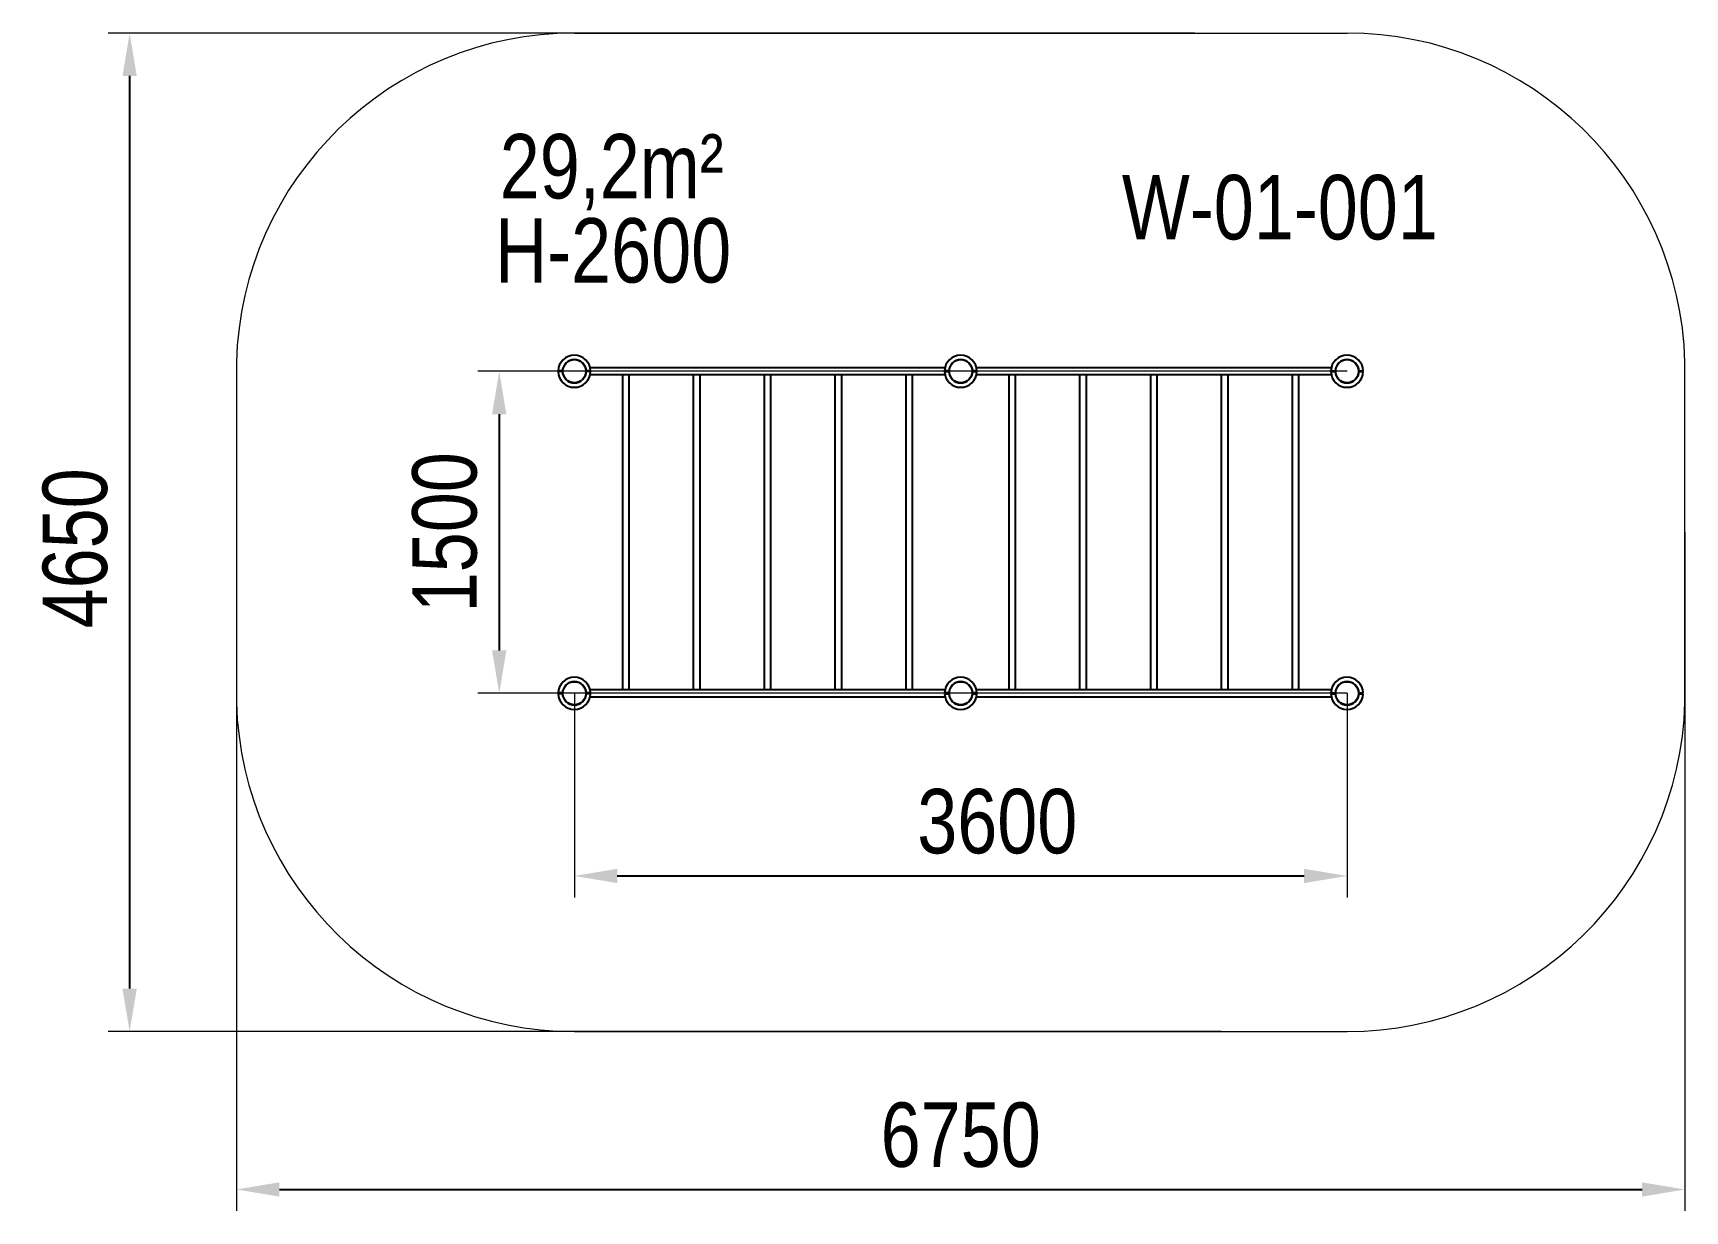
# Model space of a CAD drawing. Header units: millimetres. Extents: x -4358 to 3338, y -3110 to 2376.
import ezdxf

# ---------------------------------------------------------------- set-up
doc = ezdxf.new("R2010")
doc.units = ezdxf.units.MM
for name, color, linetype in [('DIKOM_АРТИКУЛ', 7, 'Continuous'), ('DIKOM_ЗОНА', 80, 'Continuous'), ('DIKOM_ОБЪЕКТ', 7, 'Continuous'), ('DIKOM_РАЗМЕР_ЗОНА', 7, 'Continuous'), ('DIKOM_РАЗМЕР_ОБЪЕКТА', 7, 'Continuous')]:
    doc.layers.add(name, color=color, linetype=linetype)
doc.styles.add('style1', font='arial.ttf', dxfattribs={"width": 0.8})
doc.dimstyles.new('1-50', dxfattribs={"dimtxt": 300, "dimasz": 200, "dimexe": 100, "dimexo": 0, "dimgap": 100, "dimtad": 1, "dimdec": 0, "dimtxsty": 'style1', "dimcen": 0, "dimclrd": 7, "dimclre": 7, "dimadec": 1, "dimazin": 2, "dimtfac": 1, "dimtdec": 0, "dimtmove": 0, "dimatfit": 3, "dimfxl": 0, "dimlwd": 25, "dimlwe": 18, "dimarcsym": 0})

# ---------------------------------------------------------------- blocks, each defined once
blk = doc.blocks.new('*D1')
at = {"layer": 'Defpoints', "color": 0, "transparency": 16777216}
for p in [(-1836, -699.2), (1764, -699.2), (1764, -1550)]:
    blk.add_point(p, dxfattribs=at)
at = {"layer": 'DIKOM_РАЗМЕР_ОБЪЕКТА', "color": 7, "lineweight": 18, "transparency": 16777216}
for p, q in [((-1836, -699.2), (-1836, -1650)), ((1764, -699.2), (1764, -1650))]:
    blk.add_line(p, q, dxfattribs=at)
at = {"layer": 'DIKOM_РАЗМЕР_ОБЪЕКТА', "color": 7, "lineweight": 25, "transparency": 16777216}
blk.add_line((-1636, -1550), (1564, -1550), dxfattribs=at)
at = {"layer": 'DIKOM_РАЗМЕР_ОБЪЕКТА', "color": 7, "transparency": 16777216}
for points in [[(-1636, -1516.6), (-1636, -1583.3), (-1836, -1550)], [(1564, -1516.6), (1564, -1583.3), (1764, -1550)]]:
    blk.add_solid(points, dxfattribs=at)
at = {"layer": 'DIKOM_РАЗМЕР_ОБЪЕКТА', "color": 0, "transparency": 16777216, "insert": (134.5, -1296.7), "char_height": 300, "attachment_point": 5, "style": 'style1'}
blk.add_mtext('3600', dxfattribs=at)
blk = doc.blocks.new('*D2')
at = {"layer": 'Defpoints', "color": 0, "transparency": 16777216}
for p in [(1764, 800.8), (-2186, -699.2), (1764, -699.2)]:
    blk.add_point(p, dxfattribs=at)
at = {"layer": 'DIKOM_РАЗМЕР_ОБЪЕКТА', "color": 7, "lineweight": 18, "transparency": 16777216}
for p, q in [((1764, 800.8), (-2286, 800.8)), ((1764, -699.2), (-2286, -699.2))]:
    blk.add_line(p, q, dxfattribs=at)
at = {"layer": 'DIKOM_РАЗМЕР_ОБЪЕКТА', "color": 7, "lineweight": 25, "transparency": 16777216}
blk.add_line((-2186, 600.8), (-2186, -499.2), dxfattribs=at)
at = {"layer": 'DIKOM_РАЗМЕР_ОБЪЕКТА', "color": 7, "transparency": 16777216}
for points in [[(-2219.3, 600.8), (-2152.7, 600.8), (-2186, 800.8)], [(-2219.3, -499.2), (-2152.7, -499.2), (-2186, -699.2)]]:
    blk.add_solid(points, dxfattribs=at)
at = {"layer": 'DIKOM_РАЗМЕР_ОБЪЕКТА', "color": 0, "transparency": 16777216, "insert": (-2439.2, 50.8), "char_height": 300, "attachment_point": 5, "rotation": 90, "style": 'style1'}
blk.add_mtext('1500', dxfattribs=at)
blk = doc.blocks.new('*D3')
at = {"layer": 'Defpoints', "color": 0, "transparency": 16777216}
for p in [(-3410.4, 50.8), (3338.4, 50.8), (3338.4, -3010.2)]:
    blk.add_point(p, dxfattribs=at)
at = {"layer": 'DIKOM_РАЗМЕР_ЗОНА', "color": 7, "lineweight": 18, "transparency": 16777216}
for p, q in [((-3410.4, 50.8), (-3410.4, -3110.2)), ((3338.4, 50.8), (3338.4, -3110.2))]:
    blk.add_line(p, q, dxfattribs=at)
at = {"layer": 'DIKOM_РАЗМЕР_ЗОНА', "color": 7, "lineweight": 25, "transparency": 16777216}
blk.add_line((-3210.4, -3010.2), (3138.4, -3010.2), dxfattribs=at)
at = {"layer": 'DIKOM_РАЗМЕР_ЗОНА', "color": 7, "transparency": 16777216}
for points in [[(-3210.4, -2976.8), (-3210.4, -3043.5), (-3410.4, -3010.2)], [(3138.4, -2976.8), (3138.4, -3043.5), (3338.4, -3010.2)]]:
    blk.add_solid(points, dxfattribs=at)
at = {"layer": 'DIKOM_РАЗМЕР_ЗОНА', "color": 0, "transparency": 16777216, "insert": (-36, -2757), "char_height": 300, "attachment_point": 5, "style": 'style1'}
blk.add_mtext('6750', dxfattribs=at)
blk = doc.blocks.new('*D0')
at = {"layer": 'Defpoints', "color": 0, "transparency": 16777216}
for p in [(1054.7, 2375.8), (-3908, -2274.2), (1177.6, -2274.2)]:
    blk.add_point(p, dxfattribs=at)
at = {"layer": 'DIKOM_РАЗМЕР_ЗОНА', "color": 7, "lineweight": 18, "transparency": 16777216}
for p, q in [((1054.7, 2375.8), (-4008, 2375.8)), ((1177.6, -2274.2), (-4008, -2274.2))]:
    blk.add_line(p, q, dxfattribs=at)
at = {"layer": 'DIKOM_РАЗМЕР_ЗОНА', "color": 7, "lineweight": 25, "transparency": 16777216}
blk.add_line((-3908, 2175.8), (-3908, -2074.2), dxfattribs=at)
at = {"layer": 'DIKOM_РАЗМЕР_ЗОНА', "color": 7, "transparency": 16777216}
for points in [[(-3941.3, 2175.8), (-3874.7, 2175.8), (-3908, 2375.8)], [(-3941.3, -2074.2), (-3874.7, -2074.2), (-3908, -2274.2)]]:
    blk.add_solid(points, dxfattribs=at)
at = {"layer": 'DIKOM_РАЗМЕР_ЗОНА', "color": 0, "transparency": 16777216, "insert": (-4161.2, -24.2), "char_height": 300, "attachment_point": 5, "rotation": 90, "style": 'style1'}
blk.add_mtext('4650', dxfattribs=at)

msp = doc.modelspace()

# ---------------------------------------------------------------- linework, layer by layer
at = {"layer": 'DIKOM_ЗОНА', "color": 3, "lineweight": 15}
for p, q in [((-1836, 2375.8), (1764, 2375.8)), ((-3410.4, 842.8), (-3410.4, -741.2)), ((3338.4, -741.2), (3338.4, 842.8)), ((-1836, -2274.2), (1764, -2274.2))]:
    msp.add_line(p, q, dxfattribs=at)
for centre, start, end in [((-1836, 800.8), 90, 178.47193), ((1764, 800.8), 1.52807, 90), ((-1836, -699.2), 181.52807, 270), ((1764, -699.2), 270, 358.47193)]:
    msp.add_arc(centre, 1575, start, end, dxfattribs=at)
at = {"layer": 'DIKOM_ОБЪЕКТ'}
for p, q in [((-1890.5, 802.8), (-1911, 802.8)), ((-1890.5, 798.8), (-1911, 798.8)), ((-1761, 802.8), (-1781.5, 802.8)), ((-1761, 798.8), (-1781.5, 798.8)), ((-1781, 802.8), (-1781, 798.8)), ((-109.3, 816.8), (-1762.7, 816.8)), ((-1762.7, 784.8), (-109.3, 784.8)), ((-1612, 784.8), (-1612, -683.2)), ((-1580, -683.2), (-1580, 784.8)), ((-1282, 784.8), (-1282, -683.2)), ((-1250, -683.2), (-1250, 784.8)), ((-952, 784.8), (-952, -683.2)), ((-920, -683.2), (-920, 784.8)), ((-622, 784.8), (-622, -683.2)), ((-590, -683.2), (-590, 784.8)), ((-292, 784.8), (-292, -683.2)), ((-260, -683.2), (-260, 784.8)), ((-90.5, 802.8), (-111, 802.8)), ((-111, 802.8), (-90.5, 802.8)), ((-90.5, 798.8), (-111, 798.8)), ((-111, 798.8), (-90.5, 798.8)), ((-91, 798.8), (-91, 802.8)), ((39, 802.8), (18.5, 802.8)), ((18.5, 802.8), (39, 802.8)), ((39, 798.8), (18.5, 798.8)), ((18.5, 798.8), (39, 798.8)), ((19, 802.8), (19, 798.8)), ((1690.7, 816.8), (37.3, 816.8)), ((37.3, 784.8), (1690.7, 784.8)), ((188, 784.8), (188, -683.2)), ((220, -683.2), (220, 784.8)), ((518, 784.8), (518, -683.2)), ((550, -683.2), (550, 784.8)), ((848, 784.8), (848, -683.2)), ((880, -683.2), (880, 784.8)), ((1178, 784.8), (1178, -683.2)), ((1210, -683.2), (1210, 784.8)), ((1508, 784.8), (1508, -683.2)), ((1540, -683.2), (1540, 784.8)), ((1689, 802.8), (1709.5, 802.8)), ((1689, 798.8), (1709.5, 798.8)), ((1709, 798.8), (1709, 802.8)), ((1818.5, 802.8), (1839, 802.8)), ((1818.5, 798.8), (1839, 798.8)), ((-109.3, -683.2), (-1762.7, -683.2)), ((1690.7, -683.2), (37.3, -683.2)), ((-1890.5, -697.2), (-1911, -697.2)), ((-1890.5, -701.2), (-1911, -701.2)), ((-1761, -697.2), (-1781.5, -697.2)), ((-1761, -701.2), (-1781.5, -701.2)), ((-1781, -697.2), (-1781, -701.2)), ((-1762.7, -715.2), (-109.3, -715.2)), ((-90.5, -697.2), (-111, -697.2)), ((-111, -697.2), (-90.5, -697.2)), ((-90.5, -701.2), (-111, -701.2)), ((-111, -701.2), (-90.5, -701.2)), ((-91, -701.2), (-91, -697.2)), ((39, -697.2), (18.5, -697.2)), ((18.5, -697.2), (39, -697.2)), ((39, -701.2), (18.5, -701.2)), ((18.5, -701.2), (39, -701.2)), ((19, -697.2), (19, -701.2)), ((37.3, -715.2), (1690.7, -715.2)), ((1689, -697.2), (1709.5, -697.2)), ((1689, -701.2), (1709.5, -701.2)), ((1709, -701.2), (1709, -697.2)), ((1818.5, -697.2), (1839, -697.2)), ((1818.5, -701.2), (1839, -701.2))]:
    msp.add_line(p, q, dxfattribs=at)
for centre in [(-1836, 800.8), (-36, 800.8), (1764, 800.8), (-1836, -699.2), (-36, -699.2), (1764, -699.2)]:
    msp.add_circle(centre, 54, dxfattribs=at)
for centre, radius, start, end in [((-1836, 800.8), 75, 1.52807, 178.47193), ((-1836, 800.8), 54.5, 2.10307, 177.89693), ((-36, 800.8), 75, 1.52807, 178.47193), ((-36, 800.8), 75, 1.52807, 178.47193), ((-36, 800.8), 54.5, 2.10307, 177.89693), ((-36, 800.8), 54.5, 2.10307, 177.89693), ((1764, 800.8), 75, 1.52807, 178.47193), ((1764, 800.8), 54.5, 2.10307, 177.89693), ((-1836, 800.8), 75, 181.52807, 358.47193), ((-1836, 800.8), 54.5, 182.10307, 357.89693), ((-36, 800.8), 75, 181.52807, 358.47193), ((-36, 800.8), 75, 181.52807, 358.47193), ((-36, 800.8), 54.5, 182.10307, 357.89693), ((-36, 800.8), 54.5, 182.10307, 357.89693), ((1764, 800.8), 75, 181.52807, 358.47193), ((1764, 800.8), 54.5, 182.10307, 357.89693), ((-1836, -699.2), 75, 1.52807, 178.47193), ((-1836, -699.2), 54.5, 2.10307, 177.89693), ((-36, -699.2), 75, 1.52807, 178.47193), ((-36, -699.2), 75, 1.52807, 178.47193), ((-36, -699.2), 54.5, 2.10307, 177.89693), ((-36, -699.2), 54.5, 2.10307, 177.89693), ((1764, -699.2), 75, 1.52807, 178.47193), ((1764, -699.2), 54.5, 2.10307, 177.89693), ((-1836, -699.2), 75, 181.52807, 358.47193), ((-1836, -699.2), 54.5, 182.10307, 357.89693), ((-36, -699.2), 75, 181.52807, 358.47193), ((-36, -699.2), 75, 181.52807, 358.47193), ((-36, -699.2), 54.5, 182.10307, 357.89693), ((-36, -699.2), 54.5, 182.10307, 357.89693), ((1764, -699.2), 75, 181.52807, 358.47193), ((1764, -699.2), 54.5, 182.10307, 357.89693)]:
    msp.add_arc(centre, radius, start, end, dxfattribs=at)

# ---------------------------------------------------------------- texts
at = {"layer": 'DIKOM_АРТИКУЛ', "color": 7, "linetype": 'Continuous', "lineweight": 15, "insert": (715, 1714.9), "char_height": 300, "attachment_point": 1, "style": 'style1'}
msp.add_mtext_dynamic_manual_height_columns('W-01-001', width=2314.7, gutter_width=20, heights=[0], dxfattribs=at)
at = {"layer": 'DIKOM_РАЗМЕР_ОБЪЕКТА', "insert": (-2183.5, 1905.6), "char_height": 300, "width": 4694.74, "attachment_point": 1, "style": 'style1'}
msp.add_mtext('29,2m²', dxfattribs=at)
at = {"layer": 'DIKOM_РАЗМЕР_ОБЪЕКТА', "insert": (-2204.9, 1513.6), "char_height": 300, "attachment_point": 1, "style": 'style1'}
msp.add_mtext_dynamic_manual_height_columns('H-2600', width=2314.7, gutter_width=20, heights=[0], dxfattribs=at)

# ---------------------------------------------------------------- dimensions: what is measured, and where the dimension line sits
at = {"layer": 'DIKOM_РАЗМЕР_ЗОНА'}
dim = msp.add_linear_dim(base=(-3908, -2274.2), p1=(1054.7, 2375.8), p2=(1177.6, -2274.2), angle=90, dimstyle='1-50', dxfattribs=at)
dim.commit()
dim.dimension.update_dxf_attribs({"geometry": '*D0', "text_midpoint": (-3908, -24.2), "dimtype": 160})
dim = msp.add_linear_dim(base=(3338.4, -3010.2), p1=(-3410.4, 50.8), p2=(3338.4, 50.8), text='6750', dimstyle='1-50', dxfattribs=at)
dim.commit()
dim.dimension.update_dxf_attribs({"geometry": '*D3', "text_midpoint": (-36, -3010.2), "dimtype": 160})
at = {"layer": 'DIKOM_РАЗМЕР_ОБЪЕКТА'}
dim = msp.add_linear_dim(base=(-2186, -699.2), p1=(1764, 800.8), p2=(1764, -699.2), angle=90, dimstyle='1-50', dxfattribs=at)
dim.commit()
dim.dimension.update_dxf_attribs({"geometry": '*D2', "text_midpoint": (-2186, 50.8), "dimtype": 160})
dim = msp.add_linear_dim(base=(1764, -1550), p1=(-1836, -699.2), p2=(1764, -699.2), dimstyle='1-50', dxfattribs=at)
dim.commit()
dim.dimension.update_dxf_attribs({"geometry": '*D1', "text_midpoint": (134.5, -1550), "dimtype": 160})

doc.saveas('drawing.dxf')
